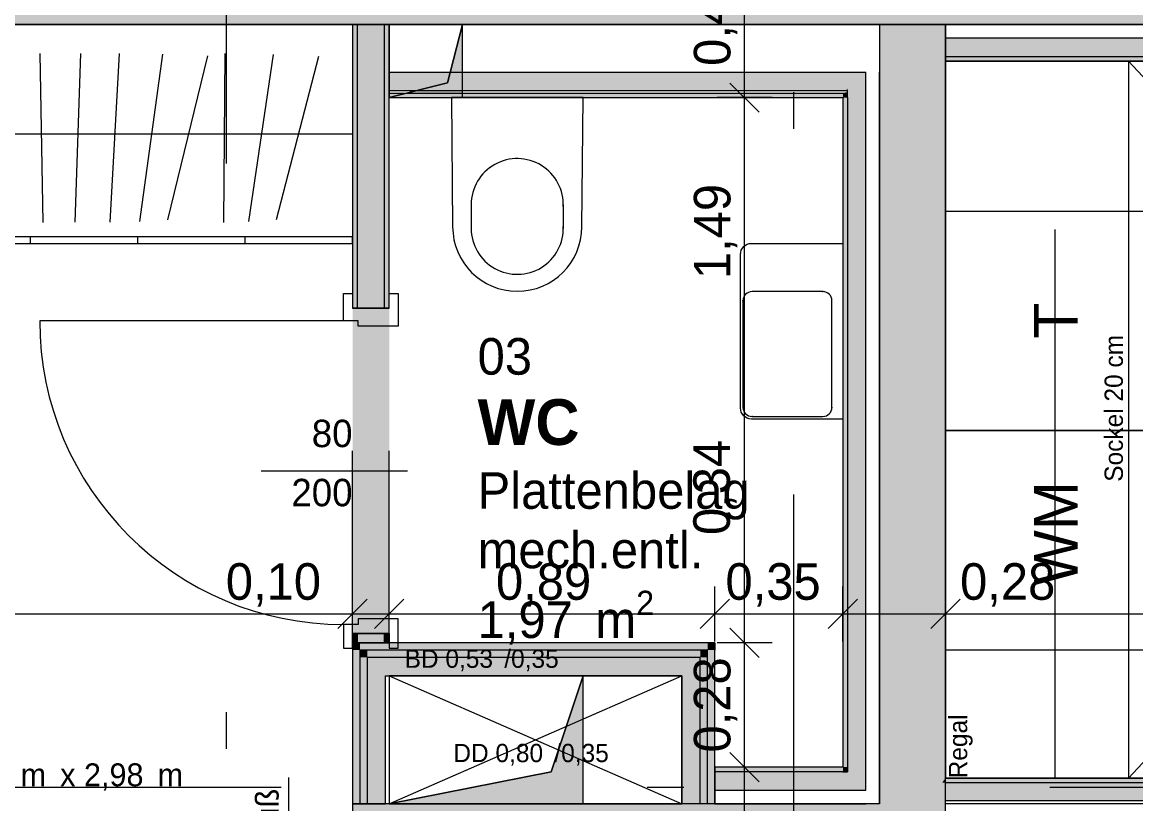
# Model space of a CAD drawing. Header units: metres. Extents: x -3.9 to 83, y -38 to 6.2.
# Drawn here: x 3.892 to 6.935, y -6.045 to -3.909 of the extents above; entities that cross this region are included whole.
import ezdxf

# ---------------------------------------------------------------- set-up
doc = ezdxf.new("R2010")
doc.units = ezdxf.units.M
doc.header["$MEASUREMENT"] = 0
for name, pattern in [('Achse', [0.004, 0.002, -0.001, 0, -0.001]), ('Dampfsperre', [0.003, 0.0015, -0.0015]), ('Schnittlinie', [0.006, 0.003, -0.0015, 0, -0.0015]), ('Strichlinie eng', [0.002, 0.0015, -0.0005]), ('Untersicht', [0.001, 0.0005, -0.0005])]:
    doc.linetypes.add(name, pattern=pattern)
for name, color, linetype in [('0._EG PP_2_000 Achsraster', 7, 'Continuous'), ('0._EG PP_2_120 Wand Innen tragend', 7, 'Continuous'), ('0._EG PP_2_130 Wand Innen', 7, 'Continuous'), ('0._EG PP_2_135 Wand Vorsatzschale', 7, 'Continuous'), ('0._EG PP_2_170 Schachtwände', 7, 'Continuous'), ('0._EG PP_2_210 Decke', 7, 'Continuous'), ('0._EG PP_2_220 Bodenaufbau', 7, 'Continuous'), ('0._EG PP_2_270 Deckendurchbruchsymbol', 7, 'Continuous'), ('0._EG PP_2_510 Möblierung', 7, 'Continuous'), ('0._EG PP_2_520 Fixeinbauten', 7, 'Continuous'), ('0._EG PP_2_540 Sanitäreinrichtung', 7, 'Continuous'), ('0._EG PP_2_810 Raum', 7, 'Continuous'), ('0._EG PP_2_851 Marker Schnitt', 7, 'Continuous'), ('0._EG PP_2_945 Einreichplan Beschriftung', 7, 'Continuous'), ('0._EG PP_2_950 Polierplan Bemaßung', 7, 'Continuous'), ('0._EG PP_2_955 Polierplan Beschriftung', 7, 'Continuous')]:
    doc.layers.add(name, color=color, linetype=linetype)
doc.styles.add('ERSTELLTER_STIL_10', font='')
doc.styles.add('ERSTELLTER_STIL_2', font='')
doc.styles.add('ERSTELLTER_STIL_5', font='')
doc.styles.get('ERSTELLTER_STIL_10').set_extended_font_data('Eurostile', bold=True)
doc.styles.get('ERSTELLTER_STIL_2').set_extended_font_data('Eurostile')
doc.styles.get('ERSTELLTER_STIL_5').set_extended_font_data('Muli')

msp = doc.modelspace()

# ---------------------------------------------------------------- hatches: boundary and pattern name
at = {"layer": '0._EG PP_2_120 Wand Innen tragend', "linetype": 'Continuous', "lineweight": 13, "true_color": 0x3f7f02}
for points in [[(8.345, -3.735), (0.3237, -3.735), (0.3244, -3.915), (8.345, -3.915)], [(6.3646, -6.045), (6.415, -5.975), (6.415, -3.915), (6.235, -3.915), (6.235, -6.045)], [(6.415, -5.9875), (6.406, -5.9875), (6.37, -6.0375), (6.415, -6.0375)], [(6.415, -5.975), (6.406, -5.9875), (6.415, -5.9875)], [(4.8075, -6.063), (4.795, -6.045), (4.795, -6.225), (4.8075, -6.225)], [(4.92, -6.225), (6.235, -6.225), (6.235, -6.045), (4.795, -6.045)], [(6.3646, -6.045), (6.235, -6.225), (6.415, -6.225), (6.415, -6.045)], [(6.3646, -6.045), (6.235, -6.045), (6.235, -6.225)], [(6.415, -6.0375), (6.37, -6.0375), (6.3646, -6.045), (6.415, -6.045)]]:
    msp.add_hatch(color=76, dxfattribs=at).paths.add_polyline_path(points)
at = {"layer": '0._EG PP_2_120 Wand Innen tragend', "linetype": 'Continuous', "lineweight": 13, "true_color": 0xfb02fe}
msp.add_hatch(color=6, dxfattribs=at).paths.add_polyline_path([(6.415, -5.9875), (7.005, -5.9875), (7.005, -5.975), (6.415, -5.975)])
at = {"layer": '0._EG PP_2_120 Wand Innen tragend', "linetype": 'Continuous', "lineweight": 13, "true_color": 0xffaa00}
msp.add_hatch(color=40, dxfattribs=at).paths.add_polyline_path([(6.415, -6.0375), (7.005, -6.0375), (7.005, -5.9875), (6.415, -5.9875)])
at = {"layer": '0._EG PP_2_130 Wand Innen', "linetype": 'Continuous', "lineweight": 13, "true_color": 0xfb02fe}
for points in [[(4.795, -3.915), (4.795, -4.69), (4.8075, -4.69), (4.8075, -3.915)], [(4.8825, -3.915), (4.8825, -4.69), (4.895, -4.69), (4.895, -3.915)], [(6.415, -4.015), (8.745, -4.015), (8.745, -4.0025), (6.415, -4.0025)], [(4.795, -5.605), (4.8075, -5.605), (4.8075, -5.58), (4.795, -5.58)], [(4.895, -5.58), (4.8825, -5.58), (4.8825, -5.605), (4.895, -5.605)]]:
    msp.add_hatch(color=6, dxfattribs=at).paths.add_polyline_path(points)
at = {"layer": '0._EG PP_2_130 Wand Innen', "linetype": 'Continuous', "lineweight": 13, "true_color": 0xffaa00}
for points in [[(4.8075, -4.69), (4.8825, -4.69), (4.8825, -3.915), (4.8075, -3.915)], [(6.415, -4.0025), (8.745, -4.0025), (8.745, -3.9525), (6.415, -3.9525)], [(4.8075, -5.58), (4.8075, -5.605), (4.8825, -5.605), (4.8825, -5.58)]]:
    msp.add_hatch(color=40, dxfattribs=at).paths.add_polyline_path(points)
at = {"layer": '0._EG PP_2_130 Wand Innen', "linetype": 'Continuous', "lineweight": 0, "true_color": 0xffffff}
msp.add_hatch(color=7, dxfattribs=at).paths.add_polyline_path([(4.895, -4.69), (4.795, -4.69), (4.795, -5.58), (4.895, -5.58)])
at = {"layer": '0._EG PP_2_135 Wand Vorsatzschale', "linetype": 'Continuous', "lineweight": 13, "true_color": 0xffaa00}
for points in [[(6.1475, -4.045), (4.895, -4.045), (4.895, -4.095), (6.145, -4.095), (6.1475, -4.09)], [(6.1975, -4.095), (6.1975, -4.045), (6.17, -4.045), (6.1475, -4.09), (6.1475, -4.095)], [(6.1475, -4.09), (6.17, -4.045), (6.1475, -4.045)], [(6.1475, -4.095), (6.1475, -4.09), (6.145, -4.095)], [(6.1975, -5.9575), (6.1975, -4.095), (6.1475, -4.095), (6.1475, -5.9575)], [(6.1475, -5.9575), (5.785, -5.9575), (5.785, -6.0075), (6.1475, -6.0075)], [(6.1475, -5.9575), (6.1475, -6.0075), (6.1975, -6.0075)], [(6.1975, -5.9575), (6.1475, -5.9575), (6.1975, -6.0075)]]:
    msp.add_hatch(color=40, dxfattribs=at).paths.add_polyline_path(points)
at = {"layer": '0._EG PP_2_135 Wand Vorsatzschale', "linetype": 'Continuous', "lineweight": 13, "true_color": 0xfb02fe}
for points in [[(6.135, -4.1025), (4.895, -4.1025), (4.895, -4.115), (6.135, -4.115)], [(6.1412, -4.1025), (6.135, -4.115), (6.1475, -4.115), (6.1475, -4.1025)], [(6.135, -4.115), (6.1412, -4.1025), (6.135, -4.1025)], [(6.1475, -5.945), (6.1475, -4.115), (6.135, -4.115), (6.135, -5.945)], [(6.135, -5.945), (5.785, -5.945), (5.785, -5.9575), (6.135, -5.9575)], [(6.135, -5.945), (6.135, -5.9575), (6.1475, -5.9575)], [(6.1475, -5.945), (6.135, -5.945), (6.1475, -5.9575)]]:
    msp.add_hatch(color=6, dxfattribs=at).paths.add_polyline_path(points)
at = {"layer": '0._EG PP_2_170 Schachtwände', "linetype": 'Continuous', "lineweight": 13, "true_color": 0xfb02fe}
for points in [[(4.815, -5.625), (4.795, -5.605), (4.795, -5.625)], [(4.815, -5.605), (4.795, -5.605), (4.815, -5.625)], [(4.795, -5.625), (4.795, -6.045), (4.815, -6.045), (4.815, -5.625)], [(4.815, -5.605), (4.815, -5.625), (5.765, -5.625), (5.765, -5.605)], [(4.835, -5.645), (4.815, -5.625), (4.815, -5.645)], [(4.835, -5.625), (4.815, -5.625), (4.835, -5.645)], [(4.835, -5.625), (4.835, -5.645), (5.745, -5.645), (5.745, -5.625)], [(5.745, -5.645), (5.765, -5.645), (5.765, -5.625)], [(5.745, -5.625), (5.745, -5.645), (5.765, -5.625)], [(5.765, -5.625), (5.785, -5.625), (5.785, -5.605)], [(5.765, -5.605), (5.765, -5.625), (5.785, -5.605)], [(5.765, -5.625), (5.765, -6.045), (5.785, -6.045), (5.785, -5.625)], [(4.815, -5.645), (4.815, -6.045), (4.835, -6.045), (4.835, -5.645)], [(5.745, -5.645), (5.745, -6.045), (5.765, -6.045), (5.765, -5.645)]]:
    msp.add_hatch(color=6, dxfattribs=at).paths.add_polyline_path(points)
at = {"layer": '0._EG PP_2_170 Schachtwände', "linetype": 'Continuous', "lineweight": 13, "true_color": 0xffaa00}
for points in [[(4.885, -5.695), (4.835, -5.645), (4.835, -5.695)], [(4.885, -5.645), (4.835, -5.645), (4.885, -5.695)], [(4.885, -5.695), (5.695, -5.695), (5.695, -5.645), (4.885, -5.645)], [(5.695, -5.695), (5.745, -5.695), (5.745, -5.645)], [(5.695, -5.695), (5.745, -5.645), (5.695, -5.645)], [(4.835, -5.695), (4.835, -6.045), (4.885, -6.045), (4.885, -5.695)], [(5.695, -5.695), (5.695, -6.045), (5.745, -6.045), (5.745, -5.695)]]:
    msp.add_hatch(color=40, dxfattribs=at).paths.add_polyline_path(points)
at = {"layer": '0._EG PP_2_270 Deckendurchbruchsymbol', "linetype": 'Continuous', "lineweight": 0}
for points in [[(4.895, -4.115), (5.095, -4.115), (5.095, -3.915), (5.0546, -4.0746)], [(4.895, -6.045), (5.425, -6.045), (5.425, -5.695), (5.338, -5.958)]]:
    msp.add_hatch(color=8, dxfattribs=at).paths.add_polyline_path(points)

# ---------------------------------------------------------------- linework, layer by layer
at = {"layer": '0._EG PP_2_000 Achsraster', "color": 5, "linetype": 'Achse', "lineweight": 0, "ltscale": 1000}
for p, q in [((6, 3), (6, -36)), ((-1.5, -6), (21, -6))]:
    msp.add_line(p, q, dxfattribs=at)
at = {"layer": '0._EG PP_2_120 Wand Innen tragend', "color": 7, "linetype": 'Continuous', "lineweight": 18, "ltscale": 1000}
for p, q in [((6.415, -5.9875), (6.415, -5.975)), ((6.415, -5.9875), (6.415, -5.975)), ((6.415, -6.0375), (6.415, -5.9875)), ((6.415, -6.0375), (6.415, -5.9875)), ((6.415, -6.045), (6.415, -6.0375)), ((6.415, -6.045), (6.415, -6.0375)), ((7.005, -6.045), (6.415, -6.045))]:
    msp.add_line(p, q, dxfattribs=at)
at = {"layer": '0._EG PP_2_120 Wand Innen tragend', "color": 7, "linetype": 'Continuous', "lineweight": 13, "ltscale": 1000}
for p, q in [((7.005, -5.9875), (6.415, -5.9875)), ((7.005, -6.0375), (6.415, -6.0375))]:
    msp.add_line(p, q, dxfattribs=at)
at = {"layer": '0._EG PP_2_120 Wand Innen tragend', "color": 7, "linetype": 'Continuous', "lineweight": 18, "ltscale": 1000, "flags": 128}
for points in [[(0.3244, -3.915), (6.235, -3.915)], [(6.235, -3.915), (6.235, -6.045)], [(6.415, -5.975), (6.415, -3.915)], [(6.415, -3.915), (8.345, -3.915)], [(6.235, -6.045), (4.795, -6.045)]]:
    msp.add_lwpolyline(points, dxfattribs=at)
at = {"layer": '0._EG PP_2_120 Wand Innen tragend', "color": 7, "linetype": 'Continuous', "lineweight": 13, "ltscale": 1000, "flags": 128}
msp.add_lwpolyline([(7.005, -5.975), (6.415, -5.975)], dxfattribs=at)
at = {"layer": '0._EG PP_2_130 Wand Innen', "color": 7, "linetype": 'Continuous', "lineweight": 18, "ltscale": 1000}
for p, q in [((4.8075, -3.915), (4.8075, -4.69)), ((4.8825, -4.69), (4.8825, -3.915)), ((8.745, -3.9525), (6.415, -3.9525)), ((6.415, -4.0025), (8.745, -4.0025)), ((4.8075, -4.69), (4.795, -4.69)), ((4.8075, -4.69), (4.795, -4.69)), ((4.8075, -4.69), (4.795, -4.69)), ((4.8825, -4.69), (4.8075, -4.69)), ((4.8825, -4.69), (4.8075, -4.69)), ((4.8825, -4.69), (4.8075, -4.69)), ((4.895, -4.69), (4.8825, -4.69)), ((4.895, -4.69), (4.8825, -4.69)), ((4.895, -4.69), (4.8825, -4.69)), ((4.8075, -5.58), (4.795, -5.58)), ((4.8075, -5.58), (4.795, -5.58)), ((4.8075, -5.58), (4.795, -5.58)), ((4.8075, -5.58), (4.8075, -5.605)), ((4.8825, -5.58), (4.8075, -5.58)), ((4.8825, -5.58), (4.8075, -5.58)), ((4.8825, -5.58), (4.8075, -5.58)), ((4.8825, -5.605), (4.8825, -5.58)), ((4.895, -5.58), (4.8825, -5.58)), ((4.895, -5.58), (4.8825, -5.58)), ((4.895, -5.58), (4.8825, -5.58))]:
    msp.add_line(p, q, dxfattribs=at)
at = {"layer": '0._EG PP_2_130 Wand Innen', "color": 8, "linetype": 'Continuous', "lineweight": 13, "ltscale": 1000}
for p, q in [((4.77, -4.725), (4.77, -4.65)), ((4.77, -4.65), (4.795, -4.65)), ((4.795, -4.65), (4.795, -4.69)), ((4.895, -4.69), (4.895, -4.65)), ((4.895, -4.65), (4.92, -4.65)), ((4.92, -4.65), (4.92, -4.74)), ((4.795, -4.69), (4.895, -4.69)), ((4.81, -4.725), (4.77, -4.725)), ((4.81, -4.74), (4.81, -4.725)), ((4.92, -4.74), (4.81, -4.74)), ((4.81, -5.555), (4.77, -5.555)), ((4.77, -5.555), (4.77, -5.62)), ((4.92, -5.54), (4.81, -5.54)), ((4.81, -5.54), (4.81, -5.555)), ((4.92, -5.62), (4.92, -5.54)), ((4.795, -5.62), (4.795, -5.58)), ((4.795, -5.58), (4.895, -5.58)), ((4.895, -5.58), (4.895, -5.62)), ((4.77, -5.62), (4.795, -5.62)), ((4.895, -5.62), (4.92, -5.62))]:
    msp.add_line(p, q, dxfattribs=at)
at = {"layer": '0._EG PP_2_130 Wand Innen', "color": 8, "linetype": 'Untersicht', "lineweight": 13, "ltscale": 1000}
for p, q in [((4.795, -5.58), (4.795, -4.69)), ((4.895, -5.58), (4.895, -4.69))]:
    msp.add_line(p, q, dxfattribs=at)
at = {"layer": '0._EG PP_2_130 Wand Innen', "color": 7, "linetype": 'Continuous', "lineweight": 13, "ltscale": 1000}
for p, q in [((4.77, -4.725), (3.94, -4.725)), ((4.545, -5.135), (4.945, -5.135))]:
    msp.add_line(p, q, dxfattribs=at)
at = {"layer": '0._EG PP_2_130 Wand Innen', "color": 7, "linetype": 'Continuous', "lineweight": 18, "ltscale": 1000, "flags": 128}
for points in [[(4.895, -3.915), (4.795, -3.915)], [(4.795, -3.915), (4.795, -4.69)], [(4.895, -4.69), (4.895, -3.915)], [(8.745, -3.915), (6.415, -3.915)], [(6.415, -3.915), (6.415, -4.015)], [(6.415, -4.015), (8.745, -4.015)], [(4.795, -5.58), (4.795, -5.605)], [(4.895, -5.605), (4.895, -5.58)], [(4.795, -5.605), (4.895, -5.605)], [(4.795, -6.045), (4.795, -6.225)]]:
    msp.add_lwpolyline(points, dxfattribs=at)
at = {"layer": '0._EG PP_2_130 Wand Innen', "color": 7, "linetype": 'Continuous', "lineweight": 13, "ltscale": 1000}
msp.add_arc((4.77, -4.725), 0.83, 180, 270, dxfattribs=at)
at = {"layer": '0._EG PP_2_135 Wand Vorsatzschale', "color": 7, "linetype": 'Continuous', "lineweight": 18, "ltscale": 1000}
for p, q in [((4.895, -4.045), (6.17, -4.045)), ((6.17, -4.045), (6.1975, -4.045)), ((6.1975, -4.095), (6.1975, -4.045)), ((6.1975, -4.095), (6.1975, -4.045)), ((4.895, -4.095), (6.145, -4.095)), ((4.895, -4.1025), (6.1412, -4.1025)), ((6.1475, -4.1025), (6.1412, -4.1025)), ((6.1475, -4.095), (6.145, -4.095)), ((6.1475, -4.1025), (6.1475, -4.095)), ((6.1475, -4.1025), (6.1475, -4.095)), ((6.1475, -4.115), (6.1475, -4.1025)), ((6.1475, -4.115), (6.1475, -4.1025)), ((6.1975, -5.9575), (6.1975, -4.095)), ((6.1475, -4.115), (6.1475, -5.9575)), ((6.135, -5.9575), (5.785, -5.9575)), ((6.135, -5.9575), (6.1475, -5.9575)), ((6.135, -5.9575), (6.1475, -5.9575)), ((6.1975, -6.0075), (6.1975, -5.9575)), ((5.785, -6.0075), (6.1475, -6.0075)), ((6.1475, -6.0075), (6.1975, -6.0075)), ((6.1475, -6.0075), (6.1975, -6.0075))]:
    msp.add_line(p, q, dxfattribs=at)
at = {"layer": '0._EG PP_2_135 Wand Vorsatzschale', "color": 7, "linetype": 'Continuous', "lineweight": 18, "ltscale": 1000, "flags": 128}
for points in [[(6.235, -3.915), (4.895, -3.915)], [(4.895, -4.045), (4.895, -3.915)], [(6.235, -3.915), (6.235, -4.045)], [(4.895, -4.095), (4.895, -4.045)], [(6.235, -6.045), (6.235, -4.045)], [(4.895, -4.1025), (4.895, -4.095)], [(4.895, -4.115), (4.895, -4.1025)], [(4.895, -4.115), (6.135, -4.115)], [(6.135, -4.115), (6.135, -5.945)], [(6.135, -5.945), (5.785, -5.945)], [(5.785, -5.945), (5.785, -5.9575)], [(5.785, -5.9575), (5.785, -6.0075)], [(5.785, -6.0075), (5.785, -6.045)], [(5.785, -6.045), (6.1975, -6.045)], [(6.235, -6.045), (6.1975, -6.045)]]:
    msp.add_lwpolyline(points, dxfattribs=at)
at = {"layer": '0._EG PP_2_170 Schachtwände', "color": 7, "linetype": 'Continuous', "lineweight": 18, "ltscale": 1000}
for p, q in [((4.835, -5.625), (4.815, -5.625)), ((4.815, -5.625), (4.815, -5.645)), ((5.745, -5.625), (4.835, -5.625)), ((5.765, -5.625), (5.745, -5.625)), ((5.765, -5.645), (5.765, -5.625)), ((4.815, -5.645), (4.815, -6.045)), ((4.835, -5.645), (4.835, -5.695)), ((4.885, -5.645), (4.835, -5.645)), ((4.835, -5.645), (4.835, -5.695)), ((5.695, -5.645), (4.885, -5.645)), ((5.745, -5.645), (5.695, -5.645)), ((5.745, -5.695), (5.745, -5.645)), ((5.745, -5.695), (5.745, -5.645)), ((5.765, -6.045), (5.765, -5.645)), ((4.835, -5.695), (4.835, -6.045)), ((5.745, -6.045), (5.745, -5.695))]:
    msp.add_line(p, q, dxfattribs=at)
at = {"layer": '0._EG PP_2_170 Schachtwände', "color": 7, "linetype": 'Continuous', "lineweight": 18, "ltscale": 1000, "flags": 128}
for points in [[(4.795, -5.605), (4.795, -5.625)], [(5.785, -5.605), (4.795, -5.605)], [(4.795, -5.625), (4.795, -6.045)], [(5.785, -5.605), (5.785, -5.625)], [(5.785, -6.045), (5.785, -5.625)], [(4.885, -5.695), (5.695, -5.695)], [(4.885, -6.045), (4.885, -5.695)], [(5.695, -5.695), (5.695, -6.045)], [(4.795, -6.045), (4.815, -6.045)], [(4.815, -6.045), (4.835, -6.045)], [(4.835, -6.045), (4.885, -6.045)], [(5.745, -6.045), (5.695, -6.045)], [(5.765, -6.045), (5.745, -6.045)], [(5.785, -6.045), (5.765, -6.045)]]:
    msp.add_lwpolyline(points, dxfattribs=at)
at = {"layer": '0._EG PP_2_210 Decke', "color": 7, "linetype": 'Continuous', "lineweight": 13, "ltscale": 1000, "true_color": 0xf4f4f4, "flags": 128}
msp.add_lwpolyline([(5.425, -3.735), (0.1437, -3.735), (0.1444, -3.915), (8.725, -3.915), (8.725, -3.845)], dxfattribs=at)
msp.add_lwpolyline([(0.1444, -3.915), (0.1845, -14.87), (15.32, -14.87), (15.32, -6.225), (10.905, -6.225), (10.905, -6.065), (8.925, -6.065), (8.925, -4.045), (8.745, -4.045), (8.745, -3.915), (5.625, -3.915), (0.8144, -3.915)], close=True, dxfattribs=at)
at = {"layer": '0._EG PP_2_220 Bodenaufbau', "color": 8, "linetype": 'Continuous', "lineweight": 13, "ltscale": 1000}
for p, q in [((6.915, -4.015), (7.735, -4.895)), ((6.915, -5.975), (7.735, -5.095))]:
    msp.add_line(p, q, dxfattribs=at)
at = {"layer": '0._EG PP_2_220 Bodenaufbau', "color": 7, "linetype": 'Continuous', "lineweight": 13, "ltscale": 1000, "true_color": 0xf4f4f4, "flags": 128}
for points in [[(0.3244, -3.915), (0.3639, -14.69), (13.56, -14.69), (13.56, -8.775), (6.835, -8.775), (6.835, -6.225), (6.415, -6.225), (6.415, -3.915)], [(6.415, -5.975), (8.005, -5.975), (8.175, -5.805), (8.745, -5.805), (8.745, -3.915), (6.415, -3.915)], [(6.415, -5.975), (6.415, -4.015), (6.915, -4.015), (6.915, -5.975)]]:
    msp.add_lwpolyline(points, close=True, dxfattribs=at)
at = {"layer": '0._EG PP_2_270 Deckendurchbruchsymbol', "color": 7, "linetype": 'Strichlinie eng', "lineweight": 13, "ltscale": 1000}
for p, q in [((4.895, -6.045), (5.695, -5.695)), ((4.895, -5.695), (5.695, -6.045))]:
    msp.add_line(p, q, dxfattribs=at)
at = {"layer": '0._EG PP_2_270 Deckendurchbruchsymbol', "color": 7, "linetype": 'Continuous', "lineweight": 13, "ltscale": 1000, "flags": 128}
for points in [[(5.0546, -4.0746), (5.095, -3.915), (4.895, -3.915), (4.895, -4.115)], [(4.895, -4.115), (5.095, -4.115), (5.095, -3.915), (5.0546, -4.0746)], [(5.338, -5.958), (5.425, -5.695), (4.895, -5.695), (4.895, -6.045)], [(4.895, -6.045), (5.425, -6.045), (5.425, -5.695), (5.338, -5.958)]]:
    msp.add_lwpolyline(points, close=True, dxfattribs=at)
at = {"layer": '0._EG PP_2_270 Deckendurchbruchsymbol', "color": 7, "linetype": 'Strichlinie eng', "lineweight": 13, "ltscale": 1000, "flags": 128}
msp.add_lwpolyline([(5.695, -6.045), (5.695, -5.695), (4.895, -5.695), (4.895, -6.045)], close=True, dxfattribs=at)
at = {"layer": '0._EG PP_2_510 Möblierung', "color": 8, "linetype": 'Continuous', "lineweight": 13, "ltscale": 1000, "true_color": 0x7e7f7f}
for p, q in [((3.9491, -4.4558), (3.9409, -3.9942)), ((4.0371, -4.4557), (4.0529, -3.9943)), ((4.1323, -4.4555), (4.1577, -3.9945)), ((4.2138, -4.4537), (4.2762, -3.9963)), ((4.2904, -4.4493), (4.3996, -4.0007)), ((4.4436, -4.4559), (4.4464, -3.9941)), ((4.5111, -4.4534), (4.5789, -3.9966)), ((4.5869, -4.4484), (4.7031, -4.0016)), ((4.795, -4.215), (3.035, -4.215)), ((4.795, -4.495), (3.035, -4.495)), ((3.915, -4.515), (3.915, -4.495)), ((4.2083, -4.515), (4.2083, -4.495)), ((4.5017, -4.515), (4.5017, -4.495)), ((4.795, -4.515), (4.795, -4.495))]:
    msp.add_line(p, q, dxfattribs=at)
at = {"layer": '0._EG PP_2_510 Möblierung', "color": 8, "linetype": 'Continuous', "lineweight": 13, "ltscale": 1000, "true_color": 0x7e7f7f, "flags": 128}
msp.add_lwpolyline([(4.795, -4.515), (3.035, -4.515), (3.035, -3.915), (4.795, -3.915)], close=True, dxfattribs=at)
at = {"layer": '0._EG PP_2_520 Fixeinbauten', "color": 9, "linetype": 'Dampfsperre', "lineweight": 13, "ltscale": 1000, "flags": 128}
msp.add_lwpolyline([(6.715, -5.975), (6.715, -4.015), (6.415, -4.015), (6.415, -5.975)], close=True, dxfattribs=at)
at = {"layer": '0._EG PP_2_540 Sanitäreinrichtung', "color": 150, "linetype": 'Continuous', "lineweight": 13, "ltscale": 1000, "true_color": 0x0f7ffe}
for p, q in [((5.1192, -4.4073), (5.1192, -4.4722)), ((5.3708, -4.4073), (5.3708, -4.4722)), ((6.08, -4.6452), (5.8868, -4.6452)), ((5.8618, -4.6702), (5.8618, -4.9615)), ((6.105, -4.9615), (6.105, -4.6702)), ((5.8868, -4.9865), (6.08, -4.9865))]:
    msp.add_line(p, q, dxfattribs=at)
at = {"layer": '0._EG PP_2_540 Sanitäreinrichtung', "color": 150, "linetype": 'Continuous', "lineweight": 13, "ltscale": 1000, "true_color": 0x0f7ffe, "flags": 128}
for points in [[(7.015, -5.975), (7.015, -4.015), (6.415, -4.015), (6.415, -5.975)], [(6.415, -4.425), (7.015, -4.425), (7.015, -5.025), (6.415, -5.025)], [(6.415, -5.025), (7.015, -5.025), (7.015, -5.625), (6.415, -5.625)]]:
    msp.add_lwpolyline(points, close=True, dxfattribs=at)
for points in [[(5.425, -4.1142), (5.065, -4.1142), (5.0685, -4.4677, 0.999827), (5.4215, -4.4677)], [(6.135, -4.5134), (6.135, -4.9934), (5.885, -4.9934, -0.414214), (5.855, -4.9634), (5.855, -4.5434, -0.414214), (5.885, -4.5134)]]:
    msp.add_lwpolyline(points, format="xyb", close=True, dxfattribs=at)
at = {"layer": '0._EG PP_2_540 Sanitäreinrichtung', "color": 150, "linetype": 'Continuous', "lineweight": 13, "ltscale": 1000, "true_color": 0x0f7ffe}
for centre, radius, start, end in [((5.245, -4.4074), 0.1258, 357.5706, 179.9593), ((5.245, -4.4721), 0.1258, 180.0407, 2.4294), ((5.8868, -4.6702), 0.025, 90, 180), ((6.08, -4.6702), 0.025, 0, 90), ((5.8868, -4.9615), 0.025, 180, 270), ((6.08, -4.9615), 0.025, 270, 0)]:
    msp.add_arc(centre, radius, start, end, dxfattribs=at)
for p in [(6.08, -4.6452), (5.8618, -4.6702), (5.8868, -4.9865), (6.105, -4.9615)]:
    msp.add_point(p, dxfattribs=at)
at = {"layer": '0._EG PP_2_851 Marker Schnitt', "color": 7, "linetype": 'Schnittlinie', "lineweight": 13, "ltscale": 1000}
msp.add_line((4.45, 4.805), (4.45, -18.475), dxfattribs=at)
at = {"layer": '0._EG PP_2_945 Einreichplan Beschriftung', "color": 92, "linetype": 'Continuous', "lineweight": 13, "ltscale": 1000}
msp.add_line((4.6205, -6.6637), (4.6205, -5.9732), dxfattribs=at)
at = {"layer": '0._EG PP_2_950 Polierplan Bemaßung', "color": 6, "linetype": 'Continuous', "lineweight": 13, "ltscale": 1000, "true_color": 0xfb02fe}
for p, q in [((5.8661, -4.115), (5.8661, -3.635)), ((5.8261, -4.075), (5.9061, -4.155)), ((5.9411, -4.115), (5.7911, -4.115)), ((5.8661, -5.605), (5.8661, -4.115)), ((4.795, -5.6011), (4.795, -5.4511)), ((4.895, -5.6011), (4.895, -5.4511)), ((5.785, -5.6011), (5.785, -5.4511)), ((6.135, -5.6011), (6.135, -5.4511)), ((6.415, -5.6011), (6.415, -5.4511)), ((4.835, -5.4861), (4.755, -5.5661)), ((4.935, -5.4861), (4.855, -5.5661)), ((5.825, -5.4861), (5.745, -5.5661)), ((6.175, -5.4861), (6.095, -5.5661)), ((6.455, -5.4861), (6.375, -5.5661)), ((3.035, -5.5261), (4.795, -5.5261)), ((4.795, -5.5261), (4.895, -5.5261)), ((4.895, -5.5261), (5.785, -5.5261)), ((5.785, -5.5261), (6.135, -5.5261)), ((6.135, -5.5261), (6.415, -5.5261)), ((6.415, -5.5261), (8.745, -5.5261)), ((5.8261, -5.565), (5.9061, -5.645)), ((5.9411, -5.605), (5.7911, -5.605)), ((5.8661, -5.945), (5.8661, -5.605)), ((5.8261, -5.905), (5.9061, -5.985)), ((5.9411, -5.945), (5.7911, -5.945)), ((5.8661, -6.225), (5.8661, -5.945))]:
    msp.add_line(p, q, dxfattribs=at)

# ---------------------------------------------------------------- texts
at = {"layer": '0._EG PP_2_130 Wand Innen', "color": 7, "linetype": 'Continuous', "lineweight": 13, "char_height": 0.075, "attachment_point": 9, "style": 'ERSTELLTER_STIL_2'}
for s, insert in [('\\A1;{\\pqr;\\pt0;\\fEurostile|b0|i0|c0|p0;\\W1.000000;80}', (4.795, -5.0714)), ('\\A1;{\\pqr;\\pt0;\\fEurostile|b0|i0|c0|p0;\\W1.000000;200}', (4.795, -5.233))]:
    msp.add_mtext(s, dxfattribs=dict(at, insert=insert))
at = {"layer": '0._EG PP_2_270 Deckendurchbruchsymbol', "color": 1, "linetype": 'Continuous', "lineweight": 0, "char_height": 0.05, "attachment_point": 8, "style": 'ERSTELLTER_STIL_2'}
for s, insert in [('\\A1;{\\pqc;\\pt0;\\fEurostile|b0|i0|c0|p0;\\W1.000000;BD 0,53\\fEurostile|b0|i0|c0|p0;\\W1.000000;\\A1{\\H.66x;\\S^  ;}\\fEurostile|b0|i0|c0|p0;\\W1.000000; /0,35\\fEurostile|b0|i0|c0|p0;\\W1.000000;\\A1{\\H.66x;\\S^  ;}\\fEurostile|b0|i0|c0|p0;\\W1.000000;\\fEurostile|b0|i0|c0|p0;\\W1.000000;\\A1{\\H.66x;\\S^  ;}}', (5.16, -5.6881)), ('\\A1;{\\pqc;\\pt0;\\fEurostile|b0|i0|c0|p0;\\W1.000000;DD 0,80\\fEurostile|b0|i0|c0|p0;\\W1.000000;\\A1{\\H.66x;\\S^  ;}\\fEurostile|b0|i0|c0|p0;\\W1.000000; /0,35\\fEurostile|b0|i0|c0|p0;\\W1.000000;\\A1{\\H.66x;\\S^  ;}\\fEurostile|b0|i0|c0|p0;\\W1.000000;\\fEurostile|b0|i0|c0|p0;\\W1.000000;\\A1{\\H.66x;\\S^  ;}}', (5.295, -5.9459))]:
    msp.add_mtext(s, dxfattribs=dict(at, insert=insert))
at = {"layer": '0._EG PP_2_540 Sanitäreinrichtung', "color": 150, "linetype": 'Continuous', "lineweight": 13, "true_color": 0x0f7ffe, "char_height": 0.12, "attachment_point": 6, "rotation": 90, "style": 'ERSTELLTER_STIL_5'}
for s, insert in [('\\A1;{\\pqr;\\fMuli|b0|i0|c0|p0;\\W1.000000;T}', (6.7167, -4.6754)), ('\\A1;{\\pqr;\\fMuli|b0|i0|c0|p0;\\W1.000000;WM}', (6.7167, -5.1636))]:
    msp.add_mtext(s, dxfattribs=dict(at, insert=insert))
at = {"layer": '0._EG PP_2_810 Raum', "color": 7, "linetype": 'Continuous', "lineweight": 13, "attachment_point": 1}
for s, insert, char_height, style in [('\\A1;{\\pql;\\pt0;\\fEurostile|b0|i0|c0|p0;\\W1.000000;03}', (5.1366, -4.7722), 0.1, 'ERSTELLTER_STIL_2'), ('\\A1;{\\pql;\\pt0;\\fEurostile|b1|i0|c0|p0;\\W1.000000;WC}', (5.1366, -4.9393), 0.125, 'ERSTELLTER_STIL_10'), ('\\A1;{\\pql;\\pt0;\\fEurostile|b0|i0|c0|p0;\\W1.000000;Plattenbelag}', (5.1366, -5.1388), 0.1, 'ERSTELLTER_STIL_2'), ('\\A1;{\\pql;\\pt0;\\fEurostile|b0|i0|c0|p0;\\W1.000000;mech.entl.}', (5.1366, -5.3013), 0.1, 'ERSTELLTER_STIL_2'), ('\\A1;{\\pql;\\pt0,0.05;\\fEurostile|b0|i0|c0|p0;\\W1.000000;1,97\\fEurostile|b0|i0|c0|p0;\\W1.000000;\\A1{\\H.66x;\\S^  ;}\\fEurostile|b0|i0|c0|p0;\\W1.000000; m\\fEurostile|b0|i0|c0|p0;\\W1.000000;\\A1{\\H.66x;\\S2^  ;}}', (5.1366, -5.4628), 0.1, 'ERSTELLTER_STIL_2')]:
    msp.add_mtext(s, dxfattribs=dict(at, insert=insert, char_height=char_height, style=style))
at = {"layer": '0._EG PP_2_945 Einreichplan Beschriftung', "color": 92, "linetype": 'Continuous', "lineweight": 13, "insert": (4.5938, -6.6637), "char_height": 0.0625, "attachment_point": 7, "rotation": 90, "line_spacing_factor": 0.968754, "style": 'ERSTELLTER_STIL_2'}
msp.add_mtext('\\A1;{\\pql;\\fEurostile|b0|i0|c0|p0;\\W1.000000;Verteiler und\\P\\pql;\\fEurostile|b0|i0|c0|p0;\\W1.000000;Internet-Anschluß}', dxfattribs=at)
at = {"layer": '0._EG PP_2_950 Polierplan Bemaßung', "color": 6, "linetype": 'Continuous', "lineweight": 13, "true_color": 0xfb02fe, "char_height": 0.1, "width": 0.306373, "attachment_point": 7, "rotation": 90, "style": 'ERSTELLTER_STIL_2'}
for s, insert in [('\\A1;{\\pql;\\fEurostile|b0|i0|c0|p0;\\W1.000000;0,48}', (5.8461, -4.0282)), ('\\A1;{\\pql;\\fEurostile|b0|i0|c0|p0;\\W1.000000;1,49}', (5.8461, -4.6111)), ('\\A1;{\\pql;\\fEurostile|b0|i0|c0|p0;\\W1.000000;0,34}', (5.8446, -5.3105)), ('\\A1;{\\pql;\\fEurostile|b0|i0|c0|p0;\\W1.000000;0,28}', (5.8461, -5.905))]:
    msp.add_mtext(s, dxfattribs=dict(at, insert=insert))
at = {"layer": '0._EG PP_2_950 Polierplan Bemaßung', "color": 6, "linetype": 'Continuous', "lineweight": 13, "true_color": 0xfb02fe, "char_height": 0.1, "width": 0.306373, "attachment_point": 7, "style": 'ERSTELLTER_STIL_2'}
for s, insert in [('\\A1;{\\pql;\\fEurostile|b0|i0|c0|p0;\\W1.000000;0,10}', (4.4486, -5.5061)), ('\\A1;{\\pql;\\fEurostile|b0|i0|c0|p0;\\W1.000000;0,89}', (5.1868, -5.5061)), ('\\A1;{\\pql;\\fEurostile|b0|i0|c0|p0;\\W1.000000;0,35}', (5.8139, -5.5061)), ('\\A1;{\\pql;\\fEurostile|b0|i0|c0|p0;\\W1.000000;0,28}', (6.455, -5.5061))]:
    msp.add_mtext(s, dxfattribs=dict(at, insert=insert))
at = {"layer": '0._EG PP_2_950 Polierplan Bemaßung', "color": 7, "linetype": 'Continuous', "lineweight": 13, "insert": (3.3123, -5.9347), "char_height": 0.0625, "attachment_point": 1, "style": 'ERSTELLTER_STIL_2'}
msp.add_mtext('\\A1;{\\pql;\\pt0,1;\\fEurostile|b0|i0|c0|p0;\\W1.000000;0,78\\fEurostile|b0|i0|c0|p0;\\W1.000000;\\A1{\\H.66x;\\S^  ;}\\fEurostile|b0|i0|c0|p0;\\W1.000000; m\\fEurostile|b0|i0|c0|p0;\\W1.000000;\\A1{\\H.66x;\\S^  ;}\\fEurostile|b0|i0|c0|p0;\\W1.000000; x \\fEurostile|b0|i0|c0|p0;\\W1.000000;\\fEurostile|b0|i0|c0|p0;\\W1.000000;\\fEurostile|b0|i0|c0|p0;\\W1.000000;\\fEurostile|b0|i0|c0|p0;\\W1.000000;\\fEurostile|b0|i0|c0|p0;\\W1.000000;0,18\\fEurostile|b0|i0|c0|p0;\\W1.000000;\\A1{\\H.66x;\\S^  ;}\\fEurostile|b0|i0|c0|p0;\\W1.000000; m\\fEurostile|b0|i0|c0|p0;\\W1.000000;\\A1{\\H.66x;\\S^  ;}\\fEurostile|b0|i0|c0|p0;\\W1.000000; x \\fEurostile|b0|i0|c0|p0;\\W1.000000;\\fEurostile|b0|i0|c0|p0;\\W1.000000;\\fEurostile|b0|i0|c0|p0;\\W1.000000;\\fEurostile|b0|i0|c0|p0;\\W1.000000;\\fEurostile|b0|i0|c0|p0;\\W1.000000;2,98\\fEurostile|b0|i0|c0|p0;\\W1.000000;\\A1{\\H.66x;\\S^  ;}\\fEurostile|b0|i0|c0|p0;\\W1.000000; m\\fEurostile|b0|i0|c0|p0;\\W1.000000;\\A1{\\H.66x;\\S^  ;}\\fEurostile|b0|i0|c0|p0;\\W1.000000;\\fEurostile|b0|i0|c0|p0;\\W1.000000;\\fEurostile|b0|i0|c0|p0;\\W1.000000;\\fEurostile|b0|i0|c0|p0;\\W1.000000;\\fEurostile|b0|i0|c0|p0;\\W1.000000;\\fEurostile|b0|i0|c0|p0;\\W1.000000;\\fEurostile|b0|i0|c0|p0;\\W1.000000;\\A1{\\H.66x;\\S^  ;}\\fEurostile|b0|i0|c0|p0;\\W1.000000;\\fEurostile|b0|i0|c0|p0;\\W1.000000;\\A1{\\H.66x;\\S^  ;}\\fEurostile|b0|i0|c0|p0;\\W1.000000;\\fEurostile|b0|i0|c0|p0;\\W1.000000;\\fEurostile|b0|i0|c0|p0;\\W1.000000;\\fEurostile|b0|i0|c0|p0;\\W1.000000;\\fEurostile|b0|i0|c0|p0;\\W1.000000;\\fEurostile|b0|i0|c0|p0;\\W1.000000;\\fEurostile|b0|i0|c0|p0;\\W1.000000;\\A1{\\H.66x;\\S^  ;}\\fEurostile|b0|i0|c0|p0;\\W1.000000;\\fEurostile|b0|i0|c0|p0;\\W1.000000;\\A1{\\H.66x;\\S^  ;}\\fEurostile|b0|i0|c0|p0;\\W1.000000;\\fEurostile|b0|i0|c0|p0;\\W1.000000;\\fEurostile|b0|i0|c0|p0;\\W1.000000;\\fEurostile|b0|i0|c0|p0;\\W1.000000;\\fEurostile|b0|i0|c0|p0;\\W1.000000;\\fEurostile|b0|i0|c0|p0;\\W1.000000;\\fEurostile|b0|i0|c0|p0;\\W1.000000;\\A1{\\H.66x;\\S^  ;}\\fEurostile|b0|i0|c0|p0;\\W1.000000;}', dxfattribs=at)
at = {"layer": '0._EG PP_2_955 Polierplan Beschriftung', "color": 250, "linetype": 'Continuous', "lineweight": 13, "true_color": 0x3f3f3f, "char_height": 0.05, "attachment_point": 2, "rotation": 90, "style": 'ERSTELLTER_STIL_2'}
for s, insert in [('\\A1;{\\pqc;\\fEurostile|b0|i0|c0|p0;\\W1.000000;Sockel 20 cm}', (6.8499, -4.9643)), ('\\A1;{\\pqc;\\fEurostile|b0|i0|c0|p0;\\W1.000000;Regal}', (6.4244, -5.8883))]:
    msp.add_mtext(s, dxfattribs=dict(at, insert=insert))

doc.saveas('drawing.dxf')
